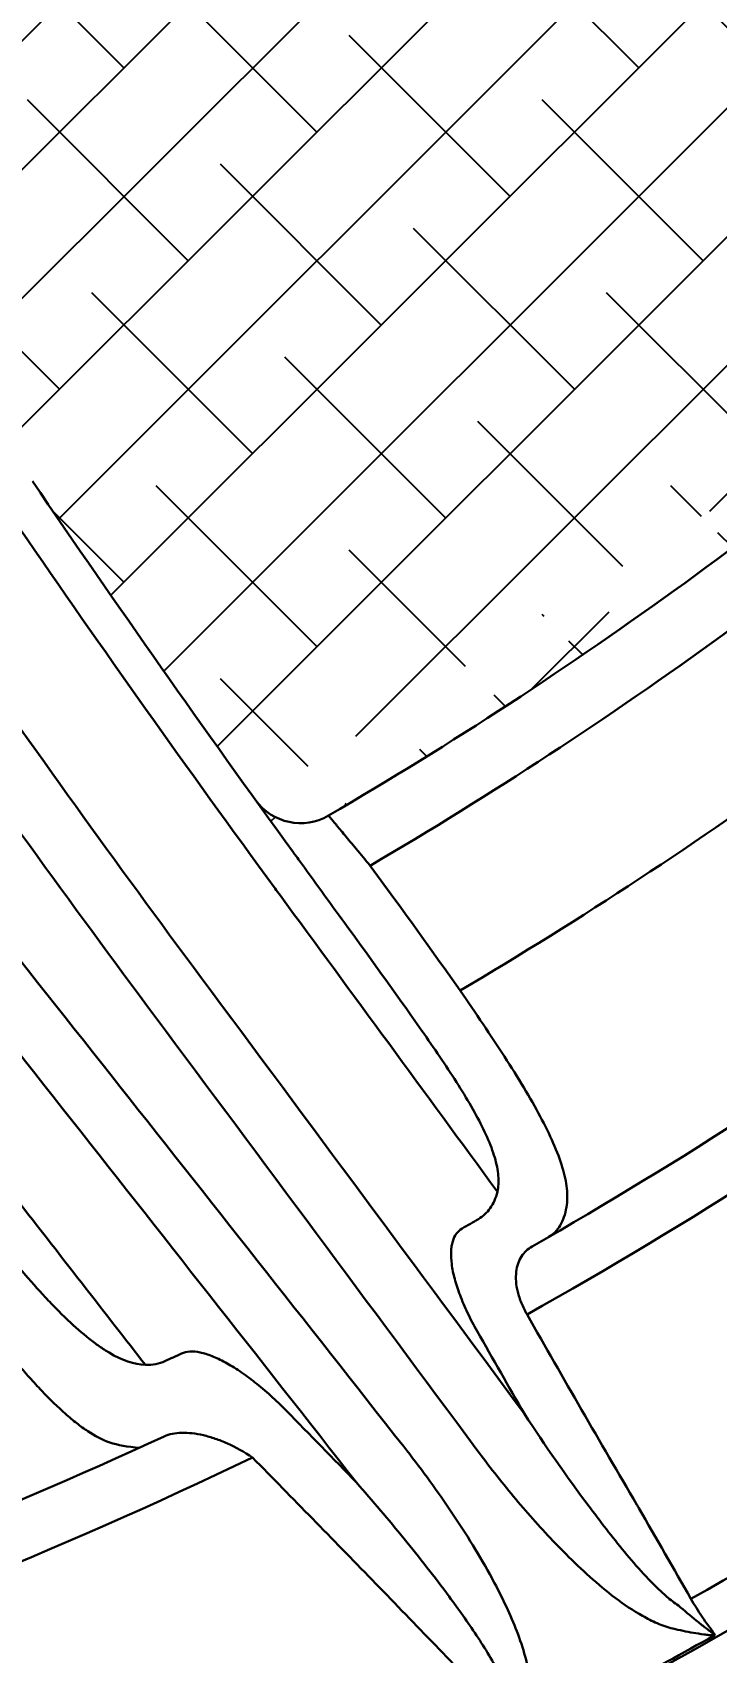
# Model space of a CAD drawing. Header units: inches. Extents: x 975 to 1816, y 133 to 420.
# Drawn here: x 1575.14 to 1582.65, y 226.53 to 244.34 of the extents above; entities that cross this region are included whole.
import ezdxf

# ---------------------------------------------------------------- set-up
doc = ezdxf.new("R2010")
doc.units = ezdxf.units.IN
doc.header["$MEASUREMENT"] = 0
doc.linetypes.add('CENTER', pattern=[2, 1.25, -0.25, 0.25, -0.25])
doc.layers.get('0').update_dxf_attribs({"lineweight": 30})
doc.layers.add('Center', color=1, linetype='CENTER', lineweight=18)
doc.layers.add('FORMAT', color=7, linetype='Continuous')
doc.styles.add('TCVN', font='tcvn+7284-2003r.ttf', dxfattribs={"height": 2.5})
doc.dimstyles.new('TCVN', dxfattribs={"dimtxt": 2.5, "dimasz": 3, "dimexe": 0.1, "dimexo": 0.0625, "dimgap": 0.09, "dimtad": 0, "dimtoh": 1, "dimdec": 0, "dimzin": 0, "dimdsep": 46, "dimtxsty": 'TCVN', "dimcen": 0.09, "dimclrd": 2, "dimclre": 2, "dimclrt": 1, "dimadec": 0, "dimazin": 0, "dimtfac": 1, "dimtdec": 0, "dimtofl": 0, "dimtmove": 0, "dimatfit": 3, "dimfxl": 1, "dimtolj": 1, "dimtzin": 0, "dimlwd": 18, "dimlwe": 18, "dimarcsym": 0})
pattern_1 = [(45, (0, 0), (-0.7071067811865476, 0.7071067811865476), []), (135, (0, 0), (-2.121320343559642, 0.7071067811865477), [2.5, -1.5])]

# ---------------------------------------------------------------- blocks, each defined once
blk = doc.blocks.new('*D74')
at = {"layer": 'Center', "color": 2, "linetype": 'Continuous', "lineweight": 18, "transparency": 16777216}
for p, q in [((1611.119503879612, 353.3944223438949), (1591.19814560088, 326.2673671828961)), ((1614.119503879613, 353.394422343895), (1611.119503879612, 353.3944223438949))]:
    blk.add_line(p, q, dxfattribs=at)
at = {"layer": 'Center', "color": 2, "lineweight": 18, "transparency": 16777216}
for p, q in [((1554.595716209793, 276.3355789259863), (1554.595716209793, 276.5155789259861)), ((1554.505716209793, 276.4255789259862), (1554.685716209793, 276.4255789259863))]:
    blk.add_line(p, q, dxfattribs=at)
at = {"layer": 'Center', "color": 2, "transparency": 16777216}
blk.add_solid([(1590.795142869767, 326.5633212312131), (1591.601148331993, 325.9714131345792), (1589.422421310978, 323.8493507962162)], dxfattribs=at)
at = {"layer": 'Defpoints', "color": 0, "transparency": 16777216}
for p in [(1589.422421310978, 323.8493507962162), (1519.769011108607, 229.0018070557562)]:
    blk.add_point(p, dxfattribs=at)
at = {"layer": 'Center', "color": 1, "transparency": 16777216, "insert": (1617.209503879613, 353.3944223438949), "char_height": 2.5, "attachment_point": 5, "style": 'TCVN'}
blk.add_mtext('\\A1;∅118', dxfattribs=at)

msp = doc.modelspace()

# ---------------------------------------------------------------- hatches: boundary and pattern name
at = {"layer": 'FORMAT'}
h = msp.add_hatch(dxfattribs=at)
h.set_pattern_fill('ANSI38', color=3, scale=8)
h.set_pattern_definition(pattern_1)
h.paths.add_polyline_path([(1554.595716209793, 336.2636068212562, 0.414213562373095), (1494.667688314523, 276.3355789259863, 0.414213562373095), (1554.595716209793, 216.4075510307163), (1554.595716209793, 217.5875510307165, -0.4142135623730951), (1495.757688314523, 276.4255789259864, -0.4142135623730951), (1554.595716209793, 335.2636068212563)])
h.paths.add_polyline_path([(1554.595716209793, 336.2636068212562), (1554.595716209793, 335.2636068212563, -0.4142135623730951), (1613.433744105063, 276.4255789259864, -0.4142135623730951), (1554.595716209793, 217.5875510307165), (1554.595716209793, 216.4075510307163, 0.414213562373095), (1614.523744105063, 276.3355789259863, 0.414213562373095)])
h.paths.add_polyline_path([(1560.855499231678, 334.3342656695384), (1566.534810445013, 333.4354196637688), (1567.472736711903, 339.3616574515965), (1561.793425498568, 340.2605034573661)], flags=9)
h = msp.add_hatch(dxfattribs=at)
h.set_pattern_fill('ANSI38', color=3, scale=8)
h.set_pattern_definition(pattern_1)
edge = h.paths.add_edge_path()
edge.add_spline(control_points=[(1567.523239611534, 251.7891155229928), (1568.703191899804, 249.6603164755292), (1569.929086989639, 247.5626909559725), (1571.518369933049, 244.9792539108597), (1571.839073254593, 244.464497846462), (1572.486165059303, 243.4388444880305), (1572.81247250342, 242.9280847965067), (1573.797507333629, 241.4052358881748), (1574.463101169946, 240.4013724749788), (1575.137346813228, 239.4087024478908)], knot_values=[0, 0, 0, 0, 0.5000000000000014, 0.5000000000000014, 0.6250000000000011, 0.6250000000000011, 0.7500000000000008, 0.7500000000000008, 1, 1, 1, 1], degree=3, periodic=0)
edge.add_spline(control_points=[(1566.884761437391, 252.9523256147402), (1567.094263251573, 252.5668790825371), (1567.307071985883, 252.1791121695968), (1567.523239611534, 251.7891155229928)], knot_values=[0, 0, 0, 0, 1, 1, 1, 1], degree=3, periodic=0)
edge.add_arc((1567.741388315502, 258.3321135072466), 3.262500000000017, 50.11760872938269, 201.3116410526735)
edge.add_spline(control_points=[(1564.849152717426, 256.8221193779133), (1565.186666577096, 256.158726240302), (1565.52558982697, 255.5039714430116), (1566.035686471619, 254.5346256009495), (1566.20627342813, 254.2131393213515), (1566.461515091946, 253.7359834550394), (1566.588879539631, 253.4988510477876), (1566.715852562739, 253.263855485944), (1566.800413572575, 253.107663129376), (1566.842782462892, 253.0295595528279), (1566.884761437391, 252.9523256147402)], knot_values=[0, 0, 0, 0, 0.5000000000000002, 0.5000000000000002, 0.7500000000000004, 0.7500000000000004, 0.8750000000000009, 0.9375000000000004, 0.9375000000000004, 1, 1, 1, 1], degree=3, periodic=0)
edge.add_spline(control_points=[(1564.701986532025, 257.1463888138214), (1564.740941855562, 257.0465335265949), (1564.784699527598, 256.9488639427346), (1564.833267627349, 256.8533504048075)], knot_values=[0, 0, 0, 0, 1, 1, 1, 1], degree=3, periodic=0)
edge.add_spline(control_points=[(1564.833267627349, 256.8533504048075), (1564.838562096359, 256.8429383551455), (1564.843857386806, 256.8325275015919), (1564.849152717426, 256.8221193779133)], knot_values=[0, 0, 0, 0, 0.0001752254308459147, 0.0001752254308459147, 0.0001752254308459147, 0.0001752254308459147], degree=3, periodic=0)
edge.add_spline(control_points=[(1575.137357573029, 239.4086866065863), (1576.067830413815, 238.0387819252028), (1577.024707431378, 236.6756552385224), (1578.006008959071, 235.323328572194)], knot_values=[0, 0, 0, 0, 1, 1, 1, 1], degree=3, periodic=0)
edge.add_arc((1554.595716209793, 276.4255789259864), 47.1408494584355, 300.3155353984204, 311.68446460159)
edge.add_arc((1578.083212096178, 236.2565541555299), 0.6090000000000327, 215.7118873942777, 300.3155353984204)
edge.add_arc((1585.540693586753, 241.6747316102454), 0.6090000000000264, 311.68446460159, 396.2881126057298)
edge.add_spline(control_points=[(1586.452102001746, 241.4597721329529), (1585.469184602457, 242.8109608881304), (1584.468447515597, 244.142257310453), (1583.453104305567, 245.450535614845)], knot_values=[0, 0, 0, 0, 1, 1, 1, 1], degree=3, periodic=0)
edge.add_spline(control_points=[(1583.453092564056, 245.4505507438783), (1581.984710450751, 247.3425730369471), (1580.466585910043, 249.2113602390382), (1578.505189618654, 251.5166833331118), (1578.109717011095, 251.9762200317247), (1577.312329997752, 252.892204974095), (1576.910503290303, 253.3485447867948), (1575.698242367483, 254.7096064426408), (1574.880089855978, 255.6074552554761), (1574.051975962923, 256.4957920051064)], knot_values=[0, 0, 0, 0, 0.5000000000000007, 0.5000000000000007, 0.6250000000000006, 0.6250000000000006, 0.7500000000000006, 0.7500000000000006, 1, 1, 1, 1], degree=3, periodic=0)
edge.add_spline(control_points=[(1574.051975962923, 256.4957920051063), (1573.751544431937, 256.8180717928992), (1573.452142268984, 257.1365886298057), (1573.153868752286, 257.4513611396305)], knot_values=[0, 0, 0, 0, 1, 1, 1, 1], degree=3, periodic=0)
edge.add_spline(control_points=[(1570.068350815498, 260.6190528523842), (1570.603421903284, 260.0846513034135), (1571.127852347186, 259.5533313359826), (1571.899132204346, 258.7612275157853), (1572.153660948108, 258.4980087118173), (1572.531661525036, 258.1044529358734), (1572.719713567383, 257.9079932421399), (1572.937459667815, 257.6793578767411), (1573.030427560114, 257.5814940192628), (1573.092328107327, 257.5162788377186), (1573.1233319865, 257.4835870459549), (1573.153868752286, 257.4513611396305)], knot_values=[0, 0, 0, 0, 0.4999999999999997, 0.4999999999999997, 0.7499999999999992, 0.7499999999999992, 0.8749999999999983, 0.9374999999999986, 0.9687499999999993, 0.9687499999999993, 1, 1, 1, 1], degree=3, periodic=0)
edge.add_spline(control_points=[(1570.046434314466, 260.6409377085793), (1569.978284760282, 260.7089757415797), (1569.907261280618, 260.7738707067956), (1569.833348429938, 260.8356328560047)], knot_values=[0, 0, 0, 0, 1, 1, 1, 1], degree=3, periodic=0)

# ---------------------------------------------------------------- linework, layer by layer
msp.add_line((1578.849295633955, 235.1799620066885), (1579.120815039449, 234.8064262121322))
for radius in [58.8380278952699, 58.4030278952699, 57.08507566618621]:
    msp.add_circle((1554.595716209793, 276.4255789259864), radius)
for centre, radius, start, end in [((1554.595716209793, 276.4255789259864), 47.1408494584355, 300.3155353984204, 311.68446460159), ((1554.595716209793, 276.4255789259864), 47.8480619245712, 300.4567221317493, 311.5432778682505), ((1554.595716209793, 276.4255789259864), 49.53270725694755, 300.6372188681828, 311.362804047566), ((1554.595716209793, 276.4255789259864), 52.36155712149041, 299.8125221811571, 312.1876395103445), ((1554.595716209793, 276.4255789259864), 52.98550985273561, 299.3577064781252, 312.6424452582132), ((1578.083212096178, 236.2565541555299), 0.6090000000000327, 215.7118873942777, 300.3155353984204), ((1554.595716209793, 276.4255789259864), 56.59298112867663, 299.3946567061757, 312.6054789713874), ((1554.595716209793, 276.4255789259864), 52.36155712149039, 281.1690762046696, 294.8309237953338), ((1554.595716209793, 276.4255789259864), 52.98550985273558, 280.3216140886263, 295.678385911375), ((1554.595716209793, 276.4255789259864), 57.0680252926315, 297.0444500487616, 299.4203227393062)]:
    msp.add_arc(centre, radius, start, end)
for points in [[(1575.137357573029, 239.4086866065863), (1576.067830413815, 238.0387819252028), (1577.024707431378, 236.6756552385224), (1578.006008959071, 235.323328572194)], [(1577.802933383151, 234.930860127396), (1576.842106461755, 236.2427671188642), (1575.904925290677, 237.5651512672824), (1574.993425307963, 238.894018210716)], [(1574.260053176456, 237.7486663681002), (1575.147744812549, 236.4731191468309), (1576.059845726469, 235.2040084978045), (1576.99439057915, 233.9451378194346)], [(1576.488694432338, 233.5156543353743), (1575.553828358871, 234.7715463073995), (1574.642529081794, 236.0360690575719), (1573.75432576048, 237.3088100264828)], [(1578.695838665255, 235.3636284828796), (1578.744523882264, 235.3054258375758), (1578.795684670806, 235.2441998043668), (1578.849295633955, 235.1799620066885)], [(1578.061814525408, 235.24647102118), (1578.231229840405, 235.0132908445671), (1578.400715710862, 234.7800135566944), (1578.570272333456, 234.5466388868588)], [(1580.246367886996, 231.5954473002918), (1579.449374476134, 232.6841598562357), (1578.653109510937, 233.7711645173126), (1577.858534067673, 234.8549669736366)], [(1579.120815039449, 234.8064262121322), (1579.361858124918, 234.4748159213156), (1579.600669554725, 234.1416175138087), (1579.837605586077, 233.8070840098363)], [(1579.28629414465, 233.5491248567829), (1579.049447840215, 233.8828838475135), (1578.810882967885, 234.2154667597573), (1578.570272333457, 234.546638886858)], [(1576.994390590917, 233.9451378337818), (1578.175521117659, 232.3541686015161), (1579.359474975739, 230.7549951940209), (1580.542895922016, 229.1534760400845)], [(1580.019907310752, 228.759035281724), (1578.842643943969, 230.3487356468984), (1577.664564113215, 231.9361233967693), (1576.488694432696, 233.5156543356395)], [(1579.859418279541, 231.1915380343953), (1579.919349756603, 231.2260752664558), (1579.979190632897, 231.2607191012968), (1580.038941554212, 231.2954696085636)], [(1580.572420018232, 230.2446833781196), (1580.969506753693, 229.544876922718), (1581.371700879657, 228.8480117645501), (1581.778884912593, 228.154020989448)], [(1580.542895922016, 229.1534760400853), (1580.369154899213, 229.4552632885632), (1580.196353248683, 229.757593192759), (1580.024498237136, 230.0604699046264)], [(1576.591785284338, 229.7315793870169), (1576.653323413272, 229.7600702434837), (1576.714784661806, 229.7886752397145), (1576.77616869282, 229.8173940038587)], [(1576.378630944423, 229.6906909111153), (1576.459800196796, 229.6899844913731), (1576.530999843943, 229.7034370094771), (1576.591785284338, 229.731579387017)], [(1577.928164560837, 229.1869590035091), (1578.185334424975, 228.9243692609332), (1578.442030310759, 228.6613845618393), (1578.698217448776, 228.3979694265864)], [(1580.542895922016, 229.1534760400846), (1580.769464142197, 228.8063289369401), (1581.004945870663, 228.4656611261081), (1581.253465549005, 228.1344685540924)], [(1581.253465549006, 228.1344685540925), (1581.29238584597, 228.082600978288), (1581.331690332752, 228.0310134924473), (1581.371380013218, 227.9797309688766)], [(1581.371380013216, 227.9797309688806), (1581.371184585079, 227.9796840402009), (1581.371012352183, 227.9795905226298), (1581.37088116396, 227.9794604848978)], [(1581.000548080319, 227.6108314062459), (1580.951903611138, 227.6592053098358), (1580.903916547074, 227.7083789180584), (1580.856512726973, 227.7582620112892)], [(1582.372824902722, 227.1184015002613), (1582.449464463423, 226.9854260541708), (1582.538638278468, 226.8535618607942), (1582.636789821209, 226.7272688611286)]]:
    msp.add_open_spline(points, degree=3)
for points, knots in [([(1572.78663361068, 236.9270902236864), (1573.855336919499, 235.5859630964831), (1574.925970330941, 234.2362134547749), (1577.071633167412, 231.5212307872034), (1578.144445621403, 230.1587867831065), (1579.217579164552, 228.7924900507746)], [0, 0, 0, 0, 0.5, 0.5, 1, 1, 1, 1]), ([(1578.698217448777, 228.3979694265878), (1577.620307593224, 229.7739910592513), (1576.542825560379, 231.1463882240673), (1574.388177657811, 233.8818151667627), (1573.313416002891, 235.2418079885188), (1572.240617119522, 236.5938364023372)], [0, 0, 0, 0, 0.5, 0.5, 1, 1, 1, 1]), ([(1571.095652178202, 236.4801024476712), (1571.972318001192, 235.356333334485), (1572.8518542217, 234.2273354714899), (1574.172842729456, 232.5295741154795), (1574.613531103465, 231.9628444405945), (1575.495664581744, 230.8277693836789), (1575.937203235046, 230.2593033994508), (1576.378630944422, 229.6906909111154)], [0, 0, 0, 0, 0.4999999999999992, 0.4999999999999992, 0.7499999999999996, 0.7499999999999996, 1, 1, 1, 1]), ([(1578.390611977363, 235.7308295954722), (1578.390611977363, 235.7308295954722), (1578.397667857935, 235.722283522922), (1578.418547677137, 235.697026818904), (1578.427320347527, 235.6864187860349), (1578.447864823198, 235.661594663976), (1578.45967095446, 235.6473369922134), (1578.499637691368, 235.5991158413334), (1578.532768300196, 235.55919741735), (1578.588821076308, 235.4918396238425), (1578.608651928585, 235.4680350601039), (1578.650650244983, 235.4176899505369), (1578.672853673522, 235.3911067895052), (1578.695838665255, 235.3636284828796)], [0, 0, 0, 0, 0.249999999999996, 0.249999999999996, 0.374999999999994, 0.374999999999994, 0.499999999999992, 0.499999999999992, 0.7499999999999851, 0.7499999999999851, 0.8749999999999926, 0.8749999999999926, 1, 1, 1, 1]), ([(1578.006008918983, 235.3233286274389), (1578.006340393975, 235.3228718234308), (1578.006671870923, 235.3224150217926), (1578.007003349826, 235.3219582225246), (1578.025266698506, 235.2967901523271), (1578.043537093132, 235.2716277485179), (1578.061814525408, 235.24647102118)], [0, 0, 0, 0, 8.504093020152145e-06, 8.504093020152145e-06, 8.504093020152145e-06, 0.0004770504251148749, 0.0004770504251148749, 0.0004770504251148749, 0.0004770504251148749]), ([(1577.858534067673, 234.8549669736366), (1577.840002711885, 234.8802437791209), (1577.821478396697, 234.9055263449397), (1577.802961130682, 234.930814661055), (1577.802950904947, 234.9308286259474), (1577.802940679214, 234.9308425908415), (1577.802930453483, 234.9308565557373)], [0, 0, 0, 0, 0.0004726316796665274, 0.0004726316796665274, 0.0004726316796665274, 0.0004728926796664625, 0.0004728926796664625, 0.0004728926796664625, 0.0004728926796664625]), ([(1579.837605586077, 233.8070840098363), (1580.010259828474, 233.5558105902928), (1580.172970633628, 233.3150436797366), (1580.397556925959, 232.9661117382079), (1580.469454562227, 232.8512265989904), (1580.601238948003, 232.6314907395493), (1580.661618566751, 232.5259181013303), (1580.770240740902, 232.3224958314086), (1580.81848975815, 232.2246484589282), (1580.900998636069, 232.0361573955221), (1580.934250510785, 231.9477714799717), (1580.984185120649, 231.7815793955201), (1581.000884689, 231.7037422259507), (1581.016588918164, 231.5578100385571), (1581.01547143845, 231.4896637485016), (1581.00497243654, 231.4274320445846)], [0, 0, 0, 0, 0.2499999999999985, 0.2499999999999985, 0.3749999999999987, 0.3749999999999987, 0.499999999999999, 0.499999999999999, 0.6249999999999992, 0.6249999999999992, 0.7499999999999994, 0.7499999999999994, 0.8749999999999998, 0.8749999999999998, 1, 1, 1, 1]), ([(1580.246367886996, 231.5954473002918), (1580.258122720977, 231.6493305554492), (1580.261137052489, 231.7082851979886), (1580.25063256443, 231.8336793462227), (1580.237258214823, 231.9002185260996), (1580.195753443704, 232.0415012529133), (1580.167477046285, 232.116559136305), (1580.097594030563, 232.274465576849), (1580.056711364067, 232.3558157780652), (1579.965083129281, 232.5236797227699), (1579.914328089992, 232.6101924889183), (1579.804213100482, 232.788937067403), (1579.744592531608, 232.8815172242604), (1579.559386715049, 233.1609623273089), (1579.426249246071, 233.3519029769268), (1579.28629414465, 233.5491248567828)], [0, 0, 0, 0, 0.1249999999999993, 0.1249999999999993, 0.2499999999999986, 0.2499999999999986, 0.3749999999999978, 0.3749999999999978, 0.4999999999999971, 0.4999999999999971, 0.6249999999999964, 0.6249999999999964, 0.7499999999999957, 0.7499999999999957, 1, 1, 1, 1]), ([(1580.038941554212, 231.2954696085636), (1580.089478439542, 231.3248613294317), (1580.131956509327, 231.3646165057202), (1580.20117975547, 231.4644629116457), (1580.227928897615, 231.5245483557981), (1580.246367886996, 231.5954473002918)], [0, 0, 0, 0, 0.5, 0.5, 1, 1, 1, 1]), ([(1581.00497243654, 231.4274320445847), (1580.991433684762, 231.347182550461), (1580.968138480866, 231.2800365748661), (1580.903044024955, 231.1705104095366), (1580.861241084792, 231.1281355080799), (1580.809933356093, 231.09846249891)], [0, 0, 0, 0, 0.5, 0.5, 1, 1, 1, 1]), ([(1574.501827870394, 231.3572125512367), (1574.591277503879, 231.2445252181452), (1574.680295198989, 231.133810862625), (1574.856627568341, 230.9187524354177), (1574.943105629312, 230.8154231807285), (1575.113604048733, 230.6176935035264), (1575.197620858324, 230.5232896600227), (1575.322513281672, 230.3892548330713), (1575.364106484587, 230.3456962953954), (1575.44586204071, 230.2625185946568), (1575.486118427688, 230.2227900186892), (1575.605265567263, 230.1092609838138), (1575.682540029644, 230.0410903383246), (1575.796049094193, 229.9508775336715), (1575.833483400713, 229.9228202533858), (1575.907671208441, 229.8709493335566), (1575.944414684558, 229.8471659284424), (1576.123554841211, 229.7412014417592), (1576.255202358816, 229.6952936153052), (1576.378630944423, 229.6906909111153)], [0, 0, 0, 0, 0.1250000000000003, 0.1250000000000003, 0.2500000000000007, 0.2500000000000007, 0.375000000000001, 0.375000000000001, 0.4374999999999997, 0.4374999999999997, 0.4999999999999984, 0.4999999999999984, 0.6250000000000014, 0.6250000000000014, 0.6875000000000037, 0.6875000000000037, 0.7500000000000058, 0.7500000000000058, 1, 1, 1, 1]), ([(1580.024498237136, 230.0604699046264), (1579.985480496602, 230.1292346432907), (1579.950173900047, 230.1968951103647), (1579.88680297651, 230.3300573336002), (1579.858752491588, 230.3956959869947), (1579.811702483202, 230.5202935233626), (1579.792389461498, 230.5798660460445), (1579.761987237836, 230.6936669583131), (1579.750904139863, 230.7482538440391), (1579.737675626383, 230.8481686176558), (1579.735353471002, 230.8939694725354), (1579.738016157719, 230.9566943389556), (1579.739933212386, 230.9766015580859), (1579.745837202317, 231.0143991389393), (1579.749848674739, 231.0323446155388), (1579.77473485042, 231.1155864092569), (1579.809766701392, 231.1629248888369), (1579.859418279541, 231.1915380343953)], [0, 0, 0, 0, 0.1249999999999949, 0.1249999999999949, 0.2499999999999898, 0.2499999999999898, 0.3749999999999847, 0.3749999999999847, 0.4999999999999796, 0.4999999999999796, 0.6249999999999745, 0.6249999999999745, 0.6874999999999756, 0.6874999999999756, 0.7499999999999767, 0.7499999999999767, 1, 1, 1, 1]), ([(1576.313914907328, 228.780510875647), (1576.0447638109, 228.7983528617766), (1575.90207445123, 228.8571822329111), (1575.705877776491, 228.9886117064772), (1575.665561287398, 229.0179695128072), (1575.583699454106, 229.0820596926364), (1575.542270391326, 229.1166798634542), (1575.416285682227, 229.2279729526737), (1575.330043547417, 229.3120453867201), (1575.196321088849, 229.452439082211), (1575.15101788957, 229.5016261912718), (1575.05875173542, 229.604792869497), (1575.011605774989, 229.6589948987103), (1574.869551908245, 229.8262568267199), (1574.773578630977, 229.9444018416007), (1574.577962820284, 230.1928400148487), (1574.478325075747, 230.3231347444837), (1574.32522794302, 230.5274924788683), (1574.273669594889, 230.596998826333), (1574.170406742067, 230.7373441771832), (1574.118561608309, 230.8083703594122), (1574.06645477599, 230.8802232034841)], [0, 0, 0, 0, 0.2499999999999966, 0.2499999999999966, 0.312499999999993, 0.312499999999993, 0.3749999999999893, 0.3749999999999893, 0.4999999999999841, 0.4999999999999841, 0.5624999999999842, 0.5624999999999842, 0.6249999999999846, 0.6249999999999846, 0.7499999999999897, 0.7499999999999897, 0.8749999999999948, 0.8749999999999948, 0.9374999999999974, 0.9374999999999974, 1, 1, 1, 1]), ([(1580.627976562617, 230.9937169224331), (1580.580532718189, 230.9665318048565), (1580.541300081156, 230.9299521258622), (1580.496090282872, 230.8597182591882), (1580.483376285439, 230.8336342952047), (1580.46381390061, 230.777475727104), (1580.456829744963, 230.7472336439804), (1580.449012189832, 230.6820225935928), (1580.448232858903, 230.646628415808), (1580.45368254009, 230.573074137317), (1580.459816868315, 230.5348636899866), (1580.479368491843, 230.4553882406146), (1580.493008749717, 230.4136153284877), (1580.52746178074, 230.3294857564518), (1580.548147061534, 230.2872016229802), (1580.572420018232, 230.2446833781196)], [0, 0, 0, 0, 0.2500000000000055, 0.2500000000000055, 0.3750000000000046, 0.3750000000000046, 0.5000000000000037, 0.5000000000000037, 0.6250000000000028, 0.6250000000000028, 0.7500000000000018, 0.7500000000000018, 0.8750000000000009, 0.8750000000000009, 1, 1, 1, 1]), ([(1576.77616869282, 229.8173940038587), (1576.802859010426, 229.8298811755808), (1576.833428567743, 229.8368940790364), (1576.901995578018, 229.8404716298512), (1576.939989556293, 229.8369448897893), (1577.021170328828, 229.8199788650398), (1577.064584090458, 229.8065645621793), (1577.156999953557, 229.7699764314834), (1577.206420679634, 229.7465491963022), (1577.308345543632, 229.6909434391816), (1577.360948994788, 229.6587905884256), (1577.469417986615, 229.5857883532549), (1577.525694808687, 229.5446100429317), (1577.696749597893, 229.4094122604688), (1577.811901277199, 229.3056725464968), (1577.928164560837, 229.1869590035091)], [0, 0, 0, 0, 0.1249999999999995, 0.1249999999999995, 0.2499999999999989, 0.2499999999999989, 0.3749999999999984, 0.3749999999999984, 0.4999999999999979, 0.4999999999999979, 0.6249999999999973, 0.6249999999999973, 0.7499999999999969, 0.7499999999999969, 1, 1, 1, 1]), ([(1577.555351460963, 228.6728889128825), (1577.463660387617, 228.7352621148147), (1577.372094576509, 228.7858268680286), (1577.234997604183, 228.8473365128589), (1577.189734201221, 228.8651840874837), (1577.101460262675, 228.8954119964595), (1577.058219527699, 228.9078949532599), (1576.973519476334, 228.9277062621956), (1576.932010330363, 228.935006304305), (1576.852745732303, 228.9440844146126), (1576.814733450017, 228.9459345438986), (1576.742054894383, 228.9441170274612), (1576.707216110251, 228.9404104458849), (1576.642209754985, 228.9270962092943), (1576.612070306968, 228.9175402671239), (1576.584531599285, 228.9047975566326)], [0, 0, 0, 0, 0.2500000000000077, 0.2500000000000077, 0.3750000000000064, 0.3750000000000064, 0.5000000000000051, 0.5000000000000051, 0.6250000000000038, 0.6250000000000038, 0.7500000000000026, 0.7500000000000026, 0.8750000000000012, 0.8750000000000012, 1, 1, 1, 1]), ([(1579.217579164552, 228.7924900507746), (1579.392107250514, 228.5702836393995), (1579.55913913619, 228.3430146665896), (1579.875519476219, 227.876539397701), (1580.02508428848, 227.6374787503568), (1580.161789493161, 227.3897444142569)], [0, 0, 0, 0, 0.4999999999999986, 0.4999999999999986, 1, 1, 1, 1]), ([(1580.856512726973, 227.7582620112896), (1580.705969192106, 227.9157846549701), (1580.561845615581, 228.0786672934249), (1580.283591120887, 228.4127718115146), (1580.14950673541, 228.5840325945449), (1580.019907310752, 228.759035281724)], [0, 0, 0, 0, 0.5, 0.5, 1, 1, 1, 1]), ([(1580.177655723408, 225.9748796258592), (1579.741648469386, 226.4253169107067), (1579.306925589628, 226.8770372690571), (1578.43340784653, 227.7769046156898), (1577.995079653854, 228.2254856122803), (1577.555351460963, 228.6728889128825)], [0, 0, 0, 0, 0.5, 0.5, 1, 1, 1, 1]), ([(1579.716926905598, 227.1435059102384), (1579.556807455044, 227.3600253502044), (1579.390628070808, 227.571863653128), (1579.05023513378, 227.9894239688786), (1578.875884232497, 228.1950896157558), (1578.698217448776, 228.3979694265873)], [0, 0, 0, 0, 0.5, 0.5, 1, 1, 1, 1]), ([(1581.778884912593, 228.154020989448), (1581.786082433532, 228.1414831212594), (1581.793279801358, 228.1289451653415), (1581.800476961664, 228.1164070905203), (1581.99139295882, 227.7838149354026), (1582.182175303263, 227.4511461696111), (1582.372824902722, 227.1184015002613)], [0, 0, 0, 0, 0.000226082981336094, 0.000226082981336094, 0.000226082981336094, 0.006223290097793923, 0.006223290097793923, 0.006223290097793923, 0.006223290097793923]), ([(1581.370881163961, 227.9794604848989), (1581.499563258175, 227.8100040352728), (1581.631909855405, 227.6435110043226), (1581.842609017704, 227.4036303374488), (1581.914830346234, 227.3253563510406), (1582.028416697445, 227.2137965215433), (1582.067182712082, 227.1775721811926), (1582.147822606861, 227.1084332349765), (1582.189535917567, 227.0753475490679), (1582.234776601113, 227.0460193655018)], [0, 0, 0, 0, 0.4999999999999898, 0.4999999999999898, 0.7499999999999895, 0.7499999999999895, 0.8749999999999947, 0.8749999999999947, 1, 1, 1, 1]), ([(1582.173274665568, 226.7924207904724), (1582.113453137011, 226.806957618839), (1582.056639083268, 226.8272658821351), (1581.9464450356, 226.8744724533898), (1581.893119860009, 226.901475959708), (1581.736755386805, 226.9894161551225), (1581.637011239319, 227.0573494979756), (1581.444227523354, 227.2030768671004), (1581.351860711055, 227.2805078059625), (1581.172473139857, 227.4414358007595), (1581.085494440554, 227.5249805834446), (1581.000548080319, 227.6108314062458)], [0, 0, 0, 0, 0.1250000000000038, 0.1250000000000038, 0.2500000000000076, 0.2500000000000076, 0.5000000000000051, 0.5000000000000051, 0.7500000000000026, 0.7500000000000026, 1, 1, 1, 1]), ([(1580.16178949316, 227.3897444142566), (1580.256315745281, 227.2183399289717), (1580.343646882707, 227.0438149217443), (1580.456293967469, 226.7740694910584), (1580.490731028686, 226.6828047414053), (1580.550076038208, 226.4961427092199), (1580.575100426682, 226.4007357797134), (1580.591230244918, 226.3036756370233)], [0, 0, 0, 0, 0.4999999999999934, 0.4999999999999934, 0.7499999999999967, 0.7499999999999967, 1, 1, 1, 1]), ([(1580.279922413932, 226.2687497683439), (1580.241808499287, 226.3469872202277), (1580.199250025647, 226.4229727854307), (1580.110378977708, 226.5721840220469), (1580.063889415235, 226.6454092448018), (1579.920625657375, 226.8625327897664), (1579.820143799094, 227.0039322113703), (1579.716926905598, 227.1435059102384)], [0, 0, 0, 0, 0.2500000000000107, 0.2500000000000107, 0.5000000000000079, 0.5000000000000079, 1, 1, 1, 1]), ([(1582.234776601113, 227.0460193655018), (1582.298797871017, 226.9903853774475), (1582.364031772805, 226.9355827208865), (1582.463897840982, 226.8547278210976), (1582.4975180762, 226.8279962869399), (1582.548561124061, 226.7883563822468), (1582.565659958576, 226.7752175658719), (1582.591526489238, 226.7557975824866), (1582.600178496051, 226.7493610920238), (1582.61333939843, 226.7399474007678), (1582.617754372716, 226.7368386385756), (1582.624533094206, 226.7324202897748), (1582.626815147448, 226.7309819294638), (1582.63037387516, 226.729040209048), (1582.631575580334, 226.7284294195445), (1582.634077697389, 226.7274406289518), (1582.635455089842, 226.7269233476504), (1582.636789821237, 226.7272688610786)], [0, 0, 0, 0, 0.5000000000000258, 0.5000000000000258, 0.7500000000000285, 0.7500000000000285, 0.8750000000000291, 0.8750000000000291, 0.9375000000000293, 0.9375000000000293, 0.96875000000002, 0.96875000000002, 0.9843750000000242, 0.9843750000000242, 0.9921875000000121, 0.9921875000000121, 1, 1, 1, 1]), ([(1582.628257345602, 226.7170670968172), (1582.61862209094, 226.7165256140911), (1582.608992284692, 226.71742368877), (1582.589813323876, 226.71909885797), (1582.580242925557, 226.7201249392874), (1582.551551065121, 226.7233941729951), (1582.532449232808, 226.7258553666057), (1582.475245529796, 226.733681578698), (1582.43722700701, 226.7395389656801), (1582.323498751017, 226.7588970434288), (1582.248125167764, 226.7742318720375), (1582.173274665568, 226.7924207904725)], [0, 0, 0, 0, 0.0624999999999727, 0.0624999999999727, 0.1249999999999454, 0.1249999999999454, 0.2499999999999307, 0.2499999999999307, 0.4999999999999419, 0.4999999999999419, 1, 1, 1, 1]), ([(1582.628257345602, 226.7170670968172), (1582.630264038378, 226.7181987480323), (1582.632196993622, 226.7195569310089), (1582.633758844407, 226.721250453654), (1582.635281671216, 226.7229016624057), (1582.635779487174, 226.7252627395796), (1582.636789821246, 226.7272688610809)], [6.139687824986695e-15, 6.139687824986695e-15, 6.139687824986695e-15, 6.139687824986695e-15, 3.45568565306182e-05, 3.45568565306182e-05, 3.45568565306182e-05, 6.825028490019766e-05, 6.825028490019766e-05, 6.825028490019766e-05, 6.825028490019766e-05])]:
    msp.add_open_spline(points, degree=3, knots=knots)
msp.add_circle((1554.595716209793, 276.3355789259863), 59.92802789526996, dxfattribs=at)

# ---------------------------------------------------------------- dimensions: what is measured, and where the dimension line sits
at = {"layer": 'Center'}
dim = msp.add_diameter_dim_2p(p1=(1519.769011108607, 229.0018070557562), p2=(1589.422421310978, 323.8493507962162), dimstyle='TCVN', dxfattribs=at)
dim.commit()
dim.dimension.update_dxf_attribs({"geometry": '*D74', "text_midpoint": (1617.209503879613, 353.3944223438949), "dimtype": 163})

doc.saveas('drawing.dxf')
